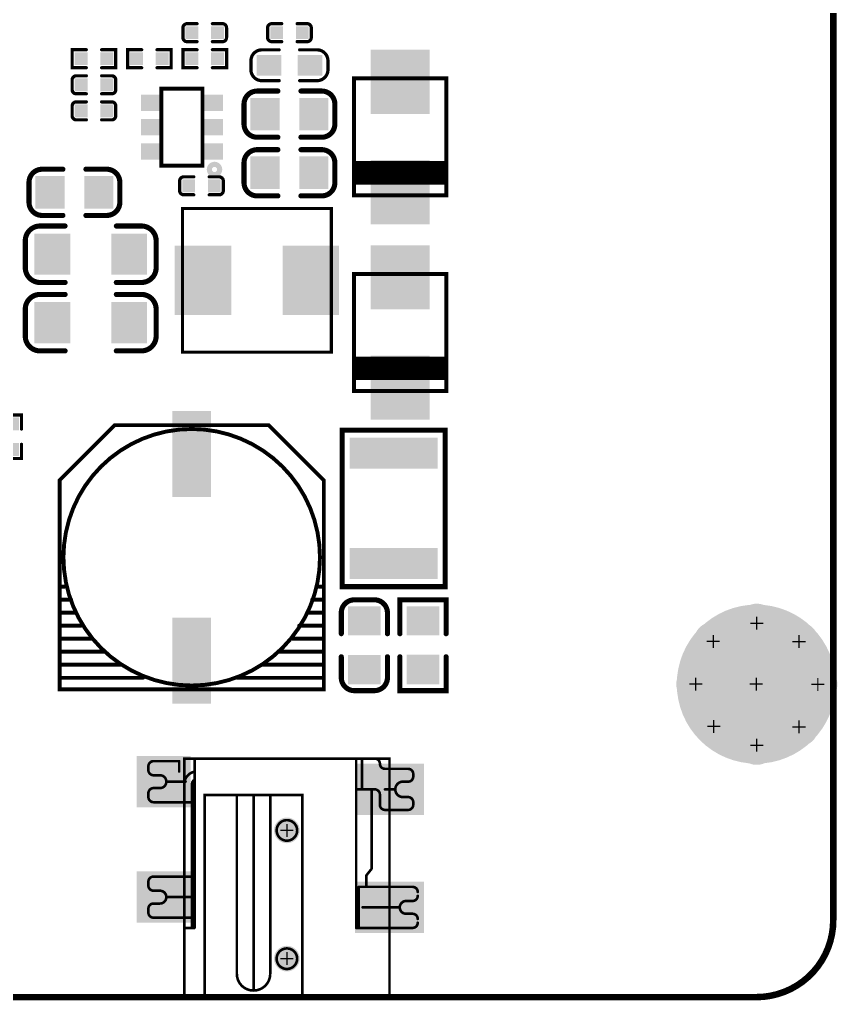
# Model space of a CAD drawing. Extents: x -9 to 187, y -6 to 112.
# Drawn here: x 154.58 to 186.46, y -0.13 to 38.1 of the extents above; entities that cross this region are included whole.
import ezdxf

# ---------------------------------------------------------------- set-up
doc = ezdxf.new("R2010")
doc.units = 0
doc.linetypes.add('PADS_DASH_152400', pattern=[1.016, 0.508, -0.508])
for name, color, linetype in [('BOARD_OUTLINE_00', 250, 'CONTINUOUS'), ('DRIL_NPLTE_THRU_01', 254, 'CONTINUOUS'), ('DRIL_NPLTE_THRU_02', 254, 'CONTINUOUS'), ('DRIL_PLTE_THRU_01', 254, 'CONTINUOUS'), ('DRIL_PLTE_THRU_02', 254, 'CONTINUOUS'), ('DRIL_SYMBOL', 250, 'CONTINUOUS'), ('PADS_BOT', 250, 'CONTINUOUS'), ('PADS_INNER', 250, 'CONTINUOUS'), ('PADS_TOP', 250, 'CONTINUOUS'), ('PADS_XR_125', 253, 'CONTINUOUS'), ('PART_TOP_2DLINE_00', 250, 'CONTINUOUS'), ('PART_TOP_2DLINE_01', 250, 'CONTINUOUS'), ('TAG_00', 250, 'CONTINUOUS'), ('TAG_01', 250, 'CONTINUOUS')]:
    doc.layers.add(name, color=color, linetype=linetype)

# ---------------------------------------------------------------- blocks, each defined once
blk = doc.blocks.new('BOARD_62')
at = {"layer": 'BOARD_OUTLINE_00', "const_width": 0.254}
blk.add_lwpolyline([(0, -2.08, 0.414214), (3, -5.08), (183.3, -5.08, 0.414214), (186.3, -2.08), (186.3, 97.32, 0.414214), (183.3, 100.32), (3, 100.32, 0.414214), (0, 97.32)], format="xyb", close=True, dxfattribs=at)
blk = doc.blocks.new('SMOOTH_0$1016')
at = {"const_width": 0.0508}
blk.add_lwpolyline([(-0.0254, 0, 1), (0.0254, 0, 1)], format="xyb", close=True, dxfattribs=at)
blk = doc.blocks.new('PART_BODY_TOP_12')
at = {"layer": 'PART_TOP_2DLINE_01', "const_width": 0.102}
for points in [[(-5.399, 8.998, -0.414214), (-5.199, 9.198)], [(3.426, 9.298, -0.414214), (3.626, 9.098)], [(-5.199, 8.648, -0.414214), (-5.399, 8.848)], [(-3.977, 8.444, -0.270289), (-3.607, 8.786)], [(3.826, 8.898, -0.414214), (3.626, 9.098)], [(4.726, 8.898, -0.414214), (4.926, 8.698)], [(-4.949, 8.648, -1), (-4.949, 8.148)], [(-3.699, 8.298, -0.26048), (-3.603, 8.468)], [(4.526, 7.798, -1), (4.526, 8.398)], [(4.926, 8.598, -0.414214), (4.726, 8.398)], [(-5.399, 7.948, -0.414214), (-5.199, 8.148)], [(3.426, 8.098, -0.414214), (3.626, 7.898)], [(-5.199, 7.598, -0.414214), (-5.399, 7.798)], [(4.726, 7.798, -0.414214), (4.926, 7.598)], [(3.826, 7.298, -0.414214), (3.626, 7.498)], [(4.926, 7.498, -0.414214), (4.726, 7.298)], [(-5.399, 4.498, -0.414214), (-5.199, 4.698)], [(-5.199, 4.148, -0.414214), (-5.399, 4.348)], [(4.901, 4.298, -0.414214), (5.101, 4.098)], [(-4.949, 4.148, -1), (-4.949, 3.648)], [(5.101, 3.948, -0.414214), (4.901, 3.748)], [(-5.399, 3.448, -0.414214), (-5.199, 3.648)], [(4.651, 3.248, -1), (4.651, 3.748)], [(-5.199, 3.098, -0.414214), (-5.399, 3.298)], [(4.901, 3.248, -0.414214), (5.101, 3.048)], [(5.101, 2.898, -0.414214), (4.901, 2.698)]]:
    blk.add_lwpolyline(points, format="xyb", dxfattribs=at)
for points in [[(-4.199, 9.198), (-5.199, 9.198)], [(-4.199, 8.798), (-4.199, 9.198)], [(-3.999, 9.298), (-3.999, 8.475)], [(-3.999, 9.298), (2.701, 9.298)], [(-3.599, 9.298), (-3.599, 2.698)], [(2.701, 9.298), (2.701, 2.698)], [(2.701, 9.298), (3.426, 9.298)], [(2.926, 8.098), (2.926, 9.298)], [(4.001, 9.298), (3.501, 9.298)], [(4.001, 9.298), (4.001, 8.898)], [(-5.399, 8.998), (-5.399, 8.848)], [(3.826, 8.898), (4.726, 8.898)], [(-5.199, 8.648), (-4.949, 8.648)], [(4.726, 8.398), (4.526, 8.398)], [(4.926, 8.698), (4.926, 8.598)], [(-5.199, 8.148), (-4.949, 8.148)], [(-3.699, 8.298), (-3.699, 2.698)], [(3.426, 8.098), (2.701, 8.098)], [(3.301, 4.998), (3.301, 8.098)], [(-5.399, 7.948), (-5.399, 7.798)], [(-5.199, 7.598), (-3.699, 7.598)], [(-3.999, 7.598), (-3.999, 4.698)], [(3.626, 7.498), (3.626, 7.898)], [(4.726, 7.798), (4.526, 7.798)], [(4.926, 7.598), (4.926, 7.498)], [(4.726, 7.298), (3.826, 7.298)], [(4.001, 7.298), (4.001, 4.298)], [(3.101, 4.748), (3.301, 4.998)], [(-3.699, 4.698), (-5.199, 4.698)], [(3.101, 4.298), (3.101, 4.748)], [(-5.399, 4.498), (-5.399, 4.348)], [(2.801, 4.298), (2.801, 2.698)], [(2.801, 4.298), (4.901, 4.298)], [(-5.199, 4.148), (-4.949, 4.148)], [(-5.399, 3.448), (-5.399, 3.298)], [(-5.199, 3.648), (-4.949, 3.648)], [(4.901, 3.748), (4.651, 3.748)], [(-5.199, 3.098), (-3.699, 3.098)], [(-3.999, 3.098), (-3.999, 2.698)], [(4.901, 3.248), (4.651, 3.248)], [(-3.999, 2.698), (-3.599, 2.698)], [(-3.999, -0.002), (-3.999, 2.698)], [(3.101, 2.698), (2.701, 2.698)], [(4.901, 2.698), (3.101, 2.698)], [(4.001, 2.698), (4.001, -0.002)], [(-0.232, 1.823), (-0.232, 1.823)], [(0.235, 1.173), (0.235, 1.173)], [(4.001, -0.002), (-3.999, -0.002)]]:
    blk.add_lwpolyline(points, dxfattribs=at)
for points in [[(-4, 0), (-4, 9.3), (4, 9.3), (4, 0)], [(-3.2, 0.016), (-3.2, 7.874), (0.6, 7.874), (0.6, 0.016)]]:
    blk.add_lwpolyline(points, close=True, dxfattribs=at)
at = {"layer": 'PART_TOP_2DLINE_01', "linetype": 'PADS_DASH_152400', "const_width": 0.102}
for points in [[(-3.949, 8.398), (-4.699, 8.398)], [(3.826, 8.098), (4.221, 8.098)], [(-1.3, 0.283), (-1.3, 7.874)], [(-3.699, 3.898), (-4.7, 3.898)], [(2.951, 3.498), (4.399, 3.498)]]:
    blk.add_lwpolyline(points, dxfattribs=at)
at = {"layer": 'PART_TOP_2DLINE_01', "const_width": 0.102}
for points in [[(-1.95, 7.874), (-1.95, 0.907, 1), (-0.65, 0.907), (-0.65, 7.874)], [(-0.399, 6.498, 1), (0.401, 6.498, 1)], [(-0.399, 1.498, 1), (0.401, 1.498, 1)]]:
    blk.add_lwpolyline(points, format="xyb", close=True, dxfattribs=at)
at = {"layer": 'TAG_00'}
blk.add_lwpolyline([(0, 0), (0, 0)], dxfattribs=at)
at = {"layer": 'TAG_01'}
blk.add_lwpolyline([(0, 0), (0, 0)], dxfattribs=at)
at = {"layer": 'PART_TOP_2DLINE_01'}
for p in [(-5.199, 9.198), (-5.199, 9.198), (-4.199, 9.198), (-4.199, 9.198), (-4, 9.3), (-3.999, 9.298), (-3.999, 9.298), (-3.599, 9.298), (2.701, 9.298), (2.701, 9.298), (2.701, 9.298), (2.926, 9.298), (3.426, 9.298), (3.426, 9.298), (3.501, 9.298), (4, 9.3), (4.001, 9.298), (4.001, 9.298), (-5.399, 8.998), (-5.399, 8.998), (-5.399, 8.848), (-5.399, 8.848), (-4.199, 8.798), (-3.607, 8.786), (3.626, 9.098), (3.626, 9.098), (3.826, 8.898), (3.826, 8.898), (4.001, 8.898), (4.726, 8.898), (4.726, 8.898), (-5.199, 8.648), (-5.199, 8.648), (-4.949, 8.648), (-4.949, 8.648), (-4.699, 8.398), (-3.999, 8.475), (-3.977, 8.444), (-3.949, 8.398), (-3.603, 8.468), (4.526, 8.398), (4.526, 8.398), (4.726, 8.398), (4.726, 8.398), (4.926, 8.698), (4.926, 8.698), (4.926, 8.598), (4.926, 8.598), (-5.199, 8.148), (-5.199, 8.148), (-4.949, 8.148), (-4.949, 8.148), (-3.699, 8.298), (-3.699, 8.298), (2.701, 8.098), (2.926, 8.098), (3.301, 8.098), (3.426, 8.098), (3.426, 8.098), (3.826, 8.098), (4.221, 8.098), (-5.399, 7.948), (-5.399, 7.948), (-5.399, 7.798), (-5.399, 7.798), (-5.199, 7.598), (-5.199, 7.598), (-3.999, 7.598), (-3.699, 7.598), (-3.2, 7.874), (-1.95, 7.874), (-1.3, 7.874), (0.6, 7.874), (3.626, 7.898), (3.626, 7.898), (4.526, 7.798), (4.526, 7.798), (4.726, 7.798), (4.726, 7.798), (4.926, 7.598), (4.926, 7.598), (3.626, 7.498), (3.626, 7.498), (3.826, 7.298), (3.826, 7.298), (4.001, 7.298), (4.726, 7.298), (4.726, 7.298), (4.926, 7.498), (4.926, 7.498), (3.301, 4.998), (3.301, 4.998), (-5.199, 4.698), (-5.199, 4.698), (-3.999, 4.698), (-3.699, 4.698), (3.101, 4.748), (3.101, 4.748), (-5.399, 4.498), (-5.399, 4.498), (-5.399, 4.348), (-5.399, 4.348), (2.801, 4.298), (2.801, 4.298), (3.101, 4.298), (4.001, 4.298), (4.901, 4.298), (4.901, 4.298), (-5.199, 4.148), (-5.199, 4.148), (-4.949, 4.148), (-4.949, 4.148), (-4.7, 3.898), (-3.699, 3.898), (5.101, 4.098), (5.101, 3.948), (-5.399, 3.448), (-5.399, 3.448), (-5.199, 3.648), (-5.199, 3.648), (-4.949, 3.648), (-4.949, 3.648), (2.951, 3.498), (4.399, 3.498), (4.651, 3.748), (4.651, 3.748), (4.901, 3.748), (4.901, 3.748), (-5.399, 3.298), (-5.399, 3.298), (-5.199, 3.098), (-5.199, 3.098), (-3.999, 3.098), (-3.699, 3.098), (4.651, 3.248), (4.651, 3.248), (4.901, 3.248), (4.901, 3.248), (5.101, 3.048), (-3.999, 2.698), (-3.999, 2.698), (-3.999, 2.698), (-3.699, 2.698), (-3.599, 2.698), (-3.599, 2.698), (2.701, 2.698), (2.701, 2.698), (2.801, 2.698), (3.101, 2.698), (3.101, 2.698), (4.001, 2.698), (4.901, 2.698), (4.901, 2.698), (5.101, 2.898), (-0.232, 1.823), (-0.232, 1.823), (0.235, 1.173), (0.235, 1.173), (-1.95, 0.907), (-4, 0), (-3.999, -0.002), (-3.999, -0.002), (-3.2, 0.016), (-1.3, 0.283), (0.6, 0.016), (4, 0), (4.001, -0.002), (4.001, -0.002)]:
    blk.add_blockref('SMOOTH_0$1016', p, dxfattribs=at)
blk = doc.blocks.new('DRIL_HOLE_0')
blk.add_lwpolyline([(0, 0, 1), (0, 0, 1)], format="xyb", close=True)
blk = doc.blocks.new('PAD_0')
blk.add_lwpolyline([(0, 0, 1), (0, 0, 1)], format="xyb", close=True)
blk = doc.blocks.new('PAD_22')
at = {"const_width": 2}
blk.add_lwpolyline([(-1.05, 0), (1.05, 0)], dxfattribs=at)
blk = doc.blocks.new('STK_TOP_21')
at = {"layer": 'DRIL_PLTE_THRU_01'}
blk.add_blockref('DRIL_HOLE_0', (0, 0), dxfattribs=at)
at = {"layer": 'DRIL_PLTE_THRU_02'}
blk.add_blockref('DRIL_HOLE_0', (0, 0), dxfattribs=at)
at = {"layer": 'PADS_BOT'}
blk.add_blockref('PAD_0', (0, 0), dxfattribs=at)
at = {"layer": 'PADS_INNER'}
blk.add_blockref('PAD_0', (0, 0), dxfattribs=at)
at = {"layer": 'PADS_TOP'}
blk.add_blockref('PAD_22', (0, 0), dxfattribs=at)
blk = doc.blocks.new('PAD_23')
blk.add_lwpolyline([(0, 0), (0, 0)])
blk = doc.blocks.new('PAD_24')
at = {"const_width": 2}
blk.add_lwpolyline([(-1.35, 0), (1.35, 0)], dxfattribs=at)
blk = doc.blocks.new('STK_TOP_19')
at = {"layer": 'DRIL_PLTE_THRU_01'}
blk.add_blockref('DRIL_HOLE_0', (0, 0), dxfattribs=at)
at = {"layer": 'DRIL_PLTE_THRU_02'}
blk.add_blockref('DRIL_HOLE_0', (0, 0), dxfattribs=at)
at = {"layer": 'PADS_BOT'}
blk.add_blockref('PAD_23', (0, 0), dxfattribs=at)
at = {"layer": 'PADS_INNER'}
blk.add_blockref('PAD_0', (0, 0), dxfattribs=at)
at = {"layer": 'PADS_TOP'}
blk.add_blockref('PAD_24', (0, 0), dxfattribs=at)
blk = doc.blocks.new('DRIL_SYMBOL_1')
at = {"layer": 'DRIL_SYMBOL', "const_width": 0.0508}
for points in [[(-0.254, 0), (0.254, 0)], [(0, -0.254), (0, 0.254)]]:
    blk.add_lwpolyline(points, dxfattribs=at)
blk = doc.blocks.new('DRIL_HOLE_1')
at = {"const_width": 0.5}
blk.add_lwpolyline([(-0.25, 0, 1), (0.25, 0, 1)], format="xyb", close=True, dxfattribs=at)
blk.add_blockref('DRIL_SYMBOL_1', (0, 0))
blk = doc.blocks.new('STK_TOP_20')
at = {"layer": 'DRIL_PLTE_THRU_01'}
blk.add_blockref('DRIL_HOLE_1', (0, 0), dxfattribs=at)
at = {"layer": 'DRIL_PLTE_THRU_02'}
blk.add_blockref('DRIL_HOLE_1', (0, 0), dxfattribs=at)
at = {"layer": 'PADS_BOT'}
blk.add_blockref('PAD_0', (0, 0), dxfattribs=at)
at = {"layer": 'PADS_INNER'}
blk.add_blockref('PAD_0', (0, 0), dxfattribs=at)
at = {"layer": 'PADS_TOP'}
blk.add_blockref('PAD_0', (0, 0), dxfattribs=at)
blk = doc.blocks.new('SYM_TOP_13')
for name, p in [('STK_TOP_21', (-4.8, 8.4)), ('PART_BODY_TOP_12', (0, 0)), ('STK_TOP_19', (4, 8.1)), ('STK_TOP_20', (0, 6.5)), ('STK_TOP_21', (-4.8, 3.9)), ('STK_TOP_19', (4, 3.5)), ('STK_TOP_20', (0, 1.5))]:
    blk.add_blockref(name, p)
blk = doc.blocks.new('PART_TOP_56')
blk.add_blockref('SYM_TOP_13', (0, 0))
blk = doc.blocks.new('SMOOTH_0$127')
at = {"const_width": 0.0635}
blk.add_lwpolyline([(-0.03175, 0, 1), (0.03175, 0, 1)], format="xyb", close=True, dxfattribs=at)
blk = doc.blocks.new('PART_BODY_TOP_4')
at = {"layer": 'PART_TOP_2DLINE_01', "const_width": 0.127}
for points in [[(-0.3, 0.35), (-0.7, 0.35, 0.412681), (-0.85, 0.18), (-0.85, -0.18, 0.412681), (-0.7, -0.35), (-0.3, -0.35)], [(0.3, -0.35), (0.7, -0.35, 0.412681), (0.85, -0.18), (0.85, 0.18, 0.412681), (0.7, 0.35), (0.3, 0.35)]]:
    blk.add_lwpolyline(points, format="xyb", dxfattribs=at)
at = {"layer": 'PART_TOP_2DLINE_01'}
for p in [(-0.7, 0.35), (-0.3, 0.35), (0.3, 0.35), (0.7, 0.35), (-0.85, 0.18), (0.85, 0.18), (-0.85, -0.18), (-0.7, -0.35), (-0.3, -0.35), (0.3, -0.35), (0.7, -0.35), (0.85, -0.18)]:
    blk.add_blockref('SMOOTH_0$127', p, dxfattribs=at)
blk = doc.blocks.new('PAD_3')
at = {"const_width": 0.5}
blk.add_lwpolyline([(-0.25, 0), (0.25, 0)], dxfattribs=at)
blk = doc.blocks.new('STK_TOP_9')
at = {"layer": 'DRIL_PLTE_THRU_01'}
blk.add_blockref('DRIL_HOLE_0', (0, 0), dxfattribs=at)
at = {"layer": 'DRIL_PLTE_THRU_02'}
blk.add_blockref('DRIL_HOLE_0', (0, 0), dxfattribs=at)
at = {"layer": 'PADS_BOT'}
blk.add_blockref('PAD_0', (0, 0), dxfattribs=at)
at = {"layer": 'PADS_INNER'}
blk.add_blockref('PAD_0', (0, 0), dxfattribs=at)
at = {"layer": 'PADS_TOP'}
blk.add_blockref('PAD_3', (0, 0), dxfattribs=at)
blk = doc.blocks.new('SYM_TOP_5')
for name, p in [('PART_BODY_TOP_4', (0, 0)), ('STK_TOP_9', (-0.5, 0)), ('STK_TOP_9', (0.5, 0))]:
    blk.add_blockref(name, p)
blk = doc.blocks.new('PART_TOP_58')
blk.add_blockref('SYM_TOP_5', (0, 0))
blk = doc.blocks.new('SMOOTH_0$1524')
at = {"const_width": 0.0762}
blk.add_lwpolyline([(-0.0381, 0, 1), (0.0381, 0, 1)], format="xyb", close=True, dxfattribs=at)
blk = doc.blocks.new('PART_BODY_TOP_13')
at = {"layer": 'PART_TOP_2DLINE_00', "const_width": 0.152}
for points in [[(1.016, 1.8), (1.016, -1.8)], [(1.143, 1.8), (1.143, -1.8)], [(1.27, 1.8), (1.27, -1.8)], [(1.397, 1.8), (1.397, -1.8)], [(1.524, 1.8), (1.524, -1.8)], [(1.651, 1.8), (1.651, -1.8)], [(1.778, 1.8), (1.778, -1.8)]]:
    blk.add_lwpolyline(points, dxfattribs=at)
at = {"layer": 'PART_TOP_2DLINE_01', "const_width": 0.152}
blk.add_lwpolyline([(-2.28, 1.8), (2.28, 1.8), (2.28, -1.8), (-2.28, -1.8)], close=True, dxfattribs=at)
at = {"layer": 'PART_TOP_2DLINE_00'}
for p in [(1.016, 1.8), (1.143, 1.8), (1.27, 1.8), (1.397, 1.8), (1.524, 1.8), (1.651, 1.8), (1.778, 1.8), (1.016, -1.8), (1.143, -1.8), (1.27, -1.8), (1.397, -1.8), (1.524, -1.8), (1.651, -1.8), (1.778, -1.8)]:
    blk.add_blockref('SMOOTH_0$1524', p, dxfattribs=at)
at = {"layer": 'PART_TOP_2DLINE_01'}
for p in [(-2.28, 1.8), (2.28, 1.8), (-2.28, -1.8), (2.28, -1.8)]:
    blk.add_blockref('SMOOTH_0$1524', p, dxfattribs=at)
blk = doc.blocks.new('PAD_26')
at = {"const_width": 2.3}
blk.add_lwpolyline([(-1.25, 0), (1.25, 0)], dxfattribs=at)
blk = doc.blocks.new('STK_TOP_22')
at = {"layer": 'DRIL_NPLTE_THRU_01'}
blk.add_blockref('DRIL_HOLE_0', (0, 0), dxfattribs=at)
at = {"layer": 'DRIL_NPLTE_THRU_02'}
blk.add_blockref('DRIL_HOLE_0', (0, 0), dxfattribs=at)
at = {"layer": 'PADS_BOT'}
blk.add_blockref('PAD_0', (0, 0), dxfattribs=at)
at = {"layer": 'PADS_INNER'}
blk.add_blockref('PAD_0', (0, 0), dxfattribs=at)
at = {"layer": 'PADS_TOP'}
blk.add_blockref('PAD_26', (0, 0), dxfattribs=at)
blk = doc.blocks.new('SYM_TOP_14')
for name, p in [('PART_BODY_TOP_13', (0, 0)), ('STK_TOP_22', (-2.15, 0)), ('STK_TOP_22', (2.15, 0))]:
    blk.add_blockref(name, p)
blk = doc.blocks.new('PART_TOP_65')
blk.add_blockref('SYM_TOP_14', (0, 0))
blk = doc.blocks.new('PART_TOP_66')
blk.add_blockref('SYM_TOP_14', (0, 0))
blk = doc.blocks.new('PART_BODY_TOP_83')
at = {"layer": 'PART_TOP_2DLINE_01', "const_width": 0.152}
blk.add_lwpolyline([(-5.15, 3), (-3, 5.15), (3, 5.15), (5.15, 3), (5.15, -5.15), (-5.15, -5.15)], close=True, dxfattribs=at)
blk.add_lwpolyline([(5, 0, 1), (-5, 0, 1)], format="xyb", close=True, dxfattribs=at)
for points in [[(-5.08, -1.143), (-4.953, -1.143)], [(5.08, -1.143), (4.953, -1.143)], [(-5.08, -1.651), (-4.699, -1.651)], [(5.08, -1.651), (4.699, -1.651)], [(-5.08, -2.159), (-4.572, -2.159)], [(5.08, -2.159), (4.572, -2.159)], [(-5.08, -2.667), (-4.318, -2.667)], [(5.08, -2.667), (4.191, -2.667)], [(-5.08, -3.175), (-3.937, -3.175)], [(5.08, -3.175), (3.937, -3.175)], [(-5.08, -3.683), (-3.429, -3.683)], [(5.08, -3.683), (3.429, -3.683)], [(-5.08, -4.191), (-2.794, -4.191)], [(2.794, -4.191), (5.08, -4.191)], [(-5.08, -4.699), (-1.905, -4.699)], [(1.778, -4.699), (5.08, -4.699)]]:
    blk.add_lwpolyline(points, dxfattribs=at)
at = {"layer": 'PART_TOP_2DLINE_01'}
for p in [(-3, 5.15), (3, 5.15), (-5.15, 3), (5.15, 3), (-5.08, -1.143), (-4.953, -1.143), (4.953, -1.143), (5.08, -1.143), (-5.08, -1.651), (-4.699, -1.651), (4.699, -1.651), (5.08, -1.651), (-5.08, -2.159), (-4.572, -2.159), (4.572, -2.159), (5.08, -2.159), (-5.08, -2.667), (-4.318, -2.667), (4.191, -2.667), (5.08, -2.667), (-5.08, -3.175), (-3.937, -3.175), (3.937, -3.175), (5.08, -3.175), (-5.08, -3.683), (-3.429, -3.683), (3.429, -3.683), (5.08, -3.683), (-5.08, -4.191), (-2.794, -4.191), (2.794, -4.191), (5.08, -4.191), (-5.08, -4.699), (-1.905, -4.699), (1.778, -4.699), (5.08, -4.699), (-5.15, -5.15), (5.15, -5.15)]:
    blk.add_blockref('SMOOTH_0$1524', p, dxfattribs=at)
blk = doc.blocks.new('PAD_25')
at = {"const_width": 1.5}
blk.add_lwpolyline([(-1.675, 0), (1.675, 0)], dxfattribs=at)
blk = doc.blocks.new('STK_TOP_195')
at = {"layer": 'DRIL_PLTE_THRU_01'}
blk.add_blockref('DRIL_HOLE_0', (0, 0), dxfattribs=at)
at = {"layer": 'DRIL_PLTE_THRU_02'}
blk.add_blockref('DRIL_HOLE_0', (0, 0), dxfattribs=at)
at = {"layer": 'PADS_BOT'}
blk.add_blockref('PAD_0', (0, 0), dxfattribs=at)
at = {"layer": 'PADS_INNER'}
blk.add_blockref('PAD_0', (0, 0), dxfattribs=at)
at = {"layer": 'PADS_TOP', "rotation": 90}
blk.add_blockref('PAD_25', (0, 0), dxfattribs=at)
blk = doc.blocks.new('SYM_TOP_81')
for name, p in [('STK_TOP_195', (0, 4.027)), ('PART_BODY_TOP_83', (0, 0)), ('STK_TOP_195', (0, -4.027))]:
    blk.add_blockref(name, p)
blk = doc.blocks.new('PART_TOP_67')
blk.add_blockref('SYM_TOP_81', (0, 0))
blk = doc.blocks.new('SMOOTH_0$199898')
at = {"const_width": 0.099949}
blk.add_lwpolyline([(-0.049974, 0, 1), (0.049974, 0, 1)], format="xyb", close=True, dxfattribs=at)
blk = doc.blocks.new('PART_BODY_TOP_6')
at = {"layer": 'PART_TOP_2DLINE_01', "const_width": 0.2}
for points in [[(-0.45, 0.9), (-1.25, 0.9, 0.414214), (-1.77, 0.4), (-1.77, -0.4, 0.414214), (-1.25, -0.9), (-0.45, -0.9)], [(0.45, -0.9), (1.25, -0.9, 0.414214), (1.77, -0.4), (1.77, 0.4, 0.414214), (1.25, 0.9), (0.45, 0.9)]]:
    blk.add_lwpolyline(points, format="xyb", dxfattribs=at)
at = {"layer": 'PART_TOP_2DLINE_01'}
for p in [(-1.25, 0.9), (-0.45, 0.9), (0.45, 0.9), (1.25, 0.9), (-1.77, 0.4), (1.77, 0.4), (-1.77, -0.4), (1.77, -0.4), (-1.25, -0.9), (-0.45, -0.9), (0.45, -0.9), (1.25, -0.9)]:
    blk.add_blockref('SMOOTH_0$199898', p, dxfattribs=at)
blk = doc.blocks.new('PAD_7')
at = {"const_width": 1.14}
blk.add_lwpolyline([(-0.635, 0), (0.635, 0)], dxfattribs=at)
blk = doc.blocks.new('STK_TOP_11')
at = {"layer": 'DRIL_PLTE_THRU_01'}
blk.add_blockref('DRIL_HOLE_0', (0, 0), dxfattribs=at)
at = {"layer": 'DRIL_PLTE_THRU_02'}
blk.add_blockref('DRIL_HOLE_0', (0, 0), dxfattribs=at)
at = {"layer": 'PADS_BOT'}
blk.add_blockref('PAD_0', (0, 0), dxfattribs=at)
at = {"layer": 'PADS_INNER'}
blk.add_blockref('PAD_0', (0, 0), dxfattribs=at)
at = {"layer": 'PADS_TOP', "rotation": 90}
blk.add_blockref('PAD_7', (0, 0), dxfattribs=at)
blk = doc.blocks.new('SYM_TOP_7')
for name, p in [('STK_TOP_11', (-0.95, 0)), ('STK_TOP_11', (0.95, 0)), ('PART_BODY_TOP_6', (0, 0))]:
    blk.add_blockref(name, p)
blk = doc.blocks.new('PART_TOP_68')
blk.add_blockref('SYM_TOP_7', (0, 0))
blk = doc.blocks.new('SMOOTH_0$2')
at = {"const_width": 0.1}
blk.add_lwpolyline([(-0.05, 0, 1), (0.05, 0, 1)], format="xyb", close=True, dxfattribs=at)
blk = doc.blocks.new('PART_BODY_TOP_38')
at = {"layer": 'PART_TOP_2DLINE_01', "const_width": 0.2}
for points in [[(-0.45, -0.9), (-1.77, -0.9), (-1.77, 0.9), (-0.45, 0.9)], [(0.45, -0.9), (1.77, -0.9), (1.77, 0.9), (0.45, 0.9)]]:
    blk.add_lwpolyline(points, dxfattribs=at)
at = {"layer": 'PART_TOP_2DLINE_01'}
for p in [(-1.77, 0.9), (-0.45, 0.9), (0.45, 0.9), (1.77, 0.9), (-1.77, -0.9), (-0.45, -0.9), (0.45, -0.9), (1.77, -0.9)]:
    blk.add_blockref('SMOOTH_0$2', p, dxfattribs=at)
blk = doc.blocks.new('PAD_27')
at = {"const_width": 1.16}
blk.add_lwpolyline([(-0.635, 0), (0.635, 0)], dxfattribs=at)
blk = doc.blocks.new('STK_TOP_75')
at = {"layer": 'DRIL_PLTE_THRU_01'}
blk.add_blockref('DRIL_HOLE_0', (0, 0), dxfattribs=at)
at = {"layer": 'DRIL_PLTE_THRU_02'}
blk.add_blockref('DRIL_HOLE_0', (0, 0), dxfattribs=at)
at = {"layer": 'PADS_BOT'}
blk.add_blockref('PAD_0', (0, 0), dxfattribs=at)
at = {"layer": 'PADS_INNER'}
blk.add_blockref('PAD_0', (0, 0), dxfattribs=at)
at = {"layer": 'PADS_TOP', "rotation": 90}
blk.add_blockref('PAD_27', (0, 0), dxfattribs=at)
blk = doc.blocks.new('SYM_TOP_39')
for name, p in [('STK_TOP_11', (-0.95, 0)), ('STK_TOP_75', (0.95, 0)), ('PART_BODY_TOP_38', (0, 0))]:
    blk.add_blockref(name, p)
blk = doc.blocks.new('PART_TOP_69')
blk.add_blockref('SYM_TOP_39', (0, 0))
blk = doc.blocks.new('PART_BODY_TOP_23')
at = {"layer": 'PART_TOP_2DLINE_01', "const_width": 0.2}
blk.add_lwpolyline([(-3.05, -2.01), (-3.05, 2.01), (3.05, 2.01), (3.05, -2.01)], close=True, dxfattribs=at)
at = {"layer": 'PART_TOP_2DLINE_01'}
for p in [(-3.05, 2.01), (3.05, 2.01), (-3.05, -2.01), (3.05, -2.01)]:
    blk.add_blockref('SMOOTH_0$199898', p, dxfattribs=at)
blk = doc.blocks.new('PAD_28')
at = {"const_width": 1.2}
blk.add_lwpolyline([(-1.71, 0), (1.71, 0)], dxfattribs=at)
blk = doc.blocks.new('STK_TOP_31')
at = {"layer": 'DRIL_PLTE_THRU_01'}
blk.add_blockref('DRIL_HOLE_0', (0, 0), dxfattribs=at)
at = {"layer": 'DRIL_PLTE_THRU_02'}
blk.add_blockref('DRIL_HOLE_0', (0, 0), dxfattribs=at)
at = {"layer": 'PADS_BOT'}
blk.add_blockref('PAD_0', (0, 0), dxfattribs=at)
at = {"layer": 'PADS_INNER'}
blk.add_blockref('PAD_0', (0, 0), dxfattribs=at)
at = {"layer": 'PADS_TOP', "rotation": 90}
blk.add_blockref('PAD_28', (0, 0), dxfattribs=at)
blk = doc.blocks.new('SYM_TOP_24')
for name, p in [('STK_TOP_31', (-2.15, 0)), ('STK_TOP_31', (2.15, 0)), ('PART_BODY_TOP_23', (0, 0))]:
    blk.add_blockref(name, p)
blk = doc.blocks.new('PART_TOP_70')
blk.add_blockref('SYM_TOP_24', (0, 0))
blk = doc.blocks.new('PART_TOP_331')
blk.add_blockref('SYM_TOP_5', (0, 0))
blk = doc.blocks.new('PART_TOP_332')
blk.add_blockref('SYM_TOP_5', (0, 0))
blk = doc.blocks.new('PART_TOP_333')
blk.add_blockref('SYM_TOP_5', (0, 0))
blk = doc.blocks.new('PART_TOP_334')
blk.add_blockref('SYM_TOP_7', (0, 0))
blk = doc.blocks.new('PART_TOP_335')
blk.add_blockref('SYM_TOP_7', (0, 0))
blk = doc.blocks.new('PART_BODY_TOP_3')
at = {"layer": 'PART_TOP_2DLINE_01', "const_width": 0.2}
for points in [[(-1, 1.1), (-2, 1.1, 0.414214), (-2.55, 0.5), (-2.55, -0.5, 0.414214), (-2, -1.1), (-1, -1.1)], [(1, -1.1), (2, -1.1, 0.414214), (2.55, -0.5), (2.55, 0.5, 0.414214), (2, 1.1), (1, 1.1)]]:
    blk.add_lwpolyline(points, format="xyb", dxfattribs=at)
at = {"layer": 'PART_TOP_2DLINE_01'}
for p in [(-2, 1.1), (-1, 1.1), (1, 1.1), (2, 1.1), (-2.55, 0.5), (2.55, 0.5), (-2.55, -0.5), (2.55, -0.5), (-2, -1.1), (-1, -1.1), (1, -1.1), (2, -1.1)]:
    blk.add_blockref('SMOOTH_0$2', p, dxfattribs=at)
blk = doc.blocks.new('PAD_56')
at = {"const_width": 1.4}
blk.add_lwpolyline([(-0.8, 0), (0.8, 0)], dxfattribs=at)
blk = doc.blocks.new('STK_TOP_8')
at = {"layer": 'DRIL_PLTE_THRU_01'}
blk.add_blockref('DRIL_HOLE_0', (0, 0), dxfattribs=at)
at = {"layer": 'DRIL_PLTE_THRU_02'}
blk.add_blockref('DRIL_HOLE_0', (0, 0), dxfattribs=at)
at = {"layer": 'PADS_BOT'}
blk.add_blockref('PAD_0', (0, 0), dxfattribs=at)
at = {"layer": 'PADS_INNER'}
blk.add_blockref('PAD_0', (0, 0), dxfattribs=at)
at = {"layer": 'PADS_TOP', "rotation": 90}
blk.add_blockref('PAD_56', (0, 0), dxfattribs=at)
blk = doc.blocks.new('SYM_TOP_4')
for name, p in [('PART_BODY_TOP_3', (0, 0)), ('STK_TOP_8', (-1.5, 0)), ('STK_TOP_8', (1.5, 0))]:
    blk.add_blockref(name, p)
blk = doc.blocks.new('PART_TOP_336')
blk.add_blockref('SYM_TOP_4', (0, 0))
blk = doc.blocks.new('PART_TOP_337')
blk.add_blockref('SYM_TOP_4', (0, 0))
blk = doc.blocks.new('PART_TOP_338')
blk.add_blockref('SYM_TOP_7', (0, 0))
blk = doc.blocks.new('PART_TOP_339')
blk.add_blockref('SYM_TOP_5', (0, 0))
blk = doc.blocks.new('PART_BODY_TOP_5')
at = {"layer": 'PART_TOP_2DLINE_01', "const_width": 0.127}
for points in [[(-0.4, 0.6), (-1.05, 0.6, 0.414214), (-1.5, 0.2), (-1.5, -0.2, 0.414214), (-1.05, -0.6), (-0.4, -0.6)], [(0.4, -0.6), (1.05, -0.6, 0.413192), (1.5, -0.2), (1.5, 0.2, 0.414214), (1.05, 0.6), (0.4, 0.6)]]:
    blk.add_lwpolyline(points, format="xyb", dxfattribs=at)
at = {"layer": 'PART_TOP_2DLINE_01'}
for p in [(-1.05, 0.6), (-0.4, 0.6), (0.4, 0.6), (1.05, 0.6), (-1.5, 0.2), (1.5, 0.2), (-1.5, -0.2), (1.5, -0.2), (-1.05, -0.6), (-0.4, -0.6), (0.4, -0.6), (1.05, -0.6)]:
    blk.add_blockref('SMOOTH_0$127', p, dxfattribs=at)
blk = doc.blocks.new('PAD_6')
at = {"const_width": 0.8}
blk.add_lwpolyline([(-0.48, 0), (0.48, 0)], dxfattribs=at)
blk = doc.blocks.new('STK_TOP_10')
at = {"layer": 'DRIL_PLTE_THRU_01'}
blk.add_blockref('DRIL_HOLE_0', (0, 0), dxfattribs=at)
at = {"layer": 'DRIL_PLTE_THRU_02'}
blk.add_blockref('DRIL_HOLE_0', (0, 0), dxfattribs=at)
at = {"layer": 'PADS_BOT'}
blk.add_blockref('PAD_0', (0, 0), dxfattribs=at)
at = {"layer": 'PADS_INNER'}
blk.add_blockref('PAD_0', (0, 0), dxfattribs=at)
at = {"layer": 'PADS_TOP'}
blk.add_blockref('PAD_6', (0, 0), dxfattribs=at)
blk = doc.blocks.new('SYM_TOP_6')
for name, p in [('STK_TOP_10', (-0.8, 0)), ('PART_BODY_TOP_5', (0, 0)), ('STK_TOP_10', (0.8, 0))]:
    blk.add_blockref(name, p)
blk = doc.blocks.new('PART_TOP_340')
blk.add_blockref('SYM_TOP_6', (0, 0))
blk = doc.blocks.new('PART_BODY_TOP_22')
at = {"layer": 'PART_TOP_2DLINE_01', "const_width": 0.127}
for points in [[(-0.3, 0.35), (-0.85, 0.35), (-0.85, -0.35), (-0.3, -0.35)], [(0.3, 0.35), (0.85, 0.35), (0.85, -0.35), (0.3, -0.35)]]:
    blk.add_lwpolyline(points, dxfattribs=at)
at = {"layer": 'PART_TOP_2DLINE_01'}
for p in [(-0.85, 0.35), (-0.3, 0.35), (0.3, 0.35), (0.85, 0.35), (-0.85, -0.35), (-0.3, -0.35), (0.3, -0.35), (0.85, -0.35)]:
    blk.add_blockref('SMOOTH_0$127', p, dxfattribs=at)
blk = doc.blocks.new('SYM_TOP_23')
for name, p in [('PART_BODY_TOP_22', (0, 0)), ('STK_TOP_9', (-0.5, 0)), ('STK_TOP_9', (0.5, 0))]:
    blk.add_blockref(name, p)
blk = doc.blocks.new('PART_TOP_341')
blk.add_blockref('SYM_TOP_23', (0, 0))
blk = doc.blocks.new('PART_TOP_342')
blk.add_blockref('SYM_TOP_23', (0, 0))
blk = doc.blocks.new('PART_TOP_343')
blk.add_blockref('SYM_TOP_23', (0, 0))
blk = doc.blocks.new('SMOOTH_0$150114')
at = {"const_width": 0.075057}
blk.add_lwpolyline([(-0.037528, 0, 1), (0.037528, 0, 1)], format="xyb", close=True, dxfattribs=at)
blk = doc.blocks.new('PART_BODY_TOP_49')
at = {"layer": 'PART_TOP_2DLINE_00', "const_width": 0.15}
blk.add_lwpolyline([(-1.5, 0.8), (1.5, 0.8), (1.5, -0.8), (-1.5, -0.8)], close=True, dxfattribs=at)
at = {"layer": 'PART_TOP_2DLINE_00', "const_width": 0.4}
blk.add_lwpolyline([(-1.55, -1.27, 1), (-1.75, -1.27, 1)], format="xyb", close=True, dxfattribs=at)
at = {"layer": 'PART_TOP_2DLINE_00'}
for p in [(-1.5, 0.8), (1.5, 0.8), (-1.5, -0.8), (1.5, -0.8)]:
    blk.add_blockref('SMOOTH_0$150114', p, dxfattribs=at)
blk = doc.blocks.new('PAD_8')
at = {"const_width": 0.63}
blk.add_lwpolyline([(-0.4, 0), (0.4, 0)], dxfattribs=at)
blk = doc.blocks.new('STK_TOP_86')
at = {"layer": 'DRIL_PLTE_THRU_01'}
blk.add_blockref('DRIL_HOLE_0', (0, 0), dxfattribs=at)
at = {"layer": 'DRIL_PLTE_THRU_02'}
blk.add_blockref('DRIL_HOLE_0', (0, 0), dxfattribs=at)
at = {"layer": 'PADS_BOT'}
blk.add_blockref('PAD_0', (0, 0), dxfattribs=at)
at = {"layer": 'PADS_INNER'}
blk.add_blockref('PAD_0', (0, 0), dxfattribs=at)
at = {"layer": 'PADS_TOP', "rotation": 90}
blk.add_blockref('PAD_8', (0, 0), dxfattribs=at)
blk = doc.blocks.new('SYM_TOP_50')
for name, p in [('STK_TOP_86', (-0.95, 1.2)), ('STK_TOP_86', (0, 1.2)), ('STK_TOP_86', (0.95, 1.2)), ('PART_BODY_TOP_49', (0, 0)), ('STK_TOP_86', (-0.95, -1.2)), ('STK_TOP_86', (0, -1.2)), ('STK_TOP_86', (0.95, -1.2))]:
    blk.add_blockref(name, p)
blk = doc.blocks.new('PART_TOP_344')
blk.add_blockref('SYM_TOP_50', (0, 0))
blk = doc.blocks.new('PART_BODY_TOP_67')
at = {"layer": 'PART_TOP_2DLINE_01', "const_width": 0.127}
blk.add_lwpolyline([(-2.9, 2.8), (2.9, 2.8), (2.9, -2.8), (-2.9, -2.8)], close=True, dxfattribs=at)
at = {"layer": 'PART_TOP_2DLINE_01'}
for p in [(-2.9, 2.8), (2.9, 2.8), (-2.9, -2.8), (2.9, -2.8)]:
    blk.add_blockref('SMOOTH_0$127', p, dxfattribs=at)
blk = doc.blocks.new('PAD_60')
at = {"const_width": 2.2}
blk.add_lwpolyline([(-1.35, 0), (1.35, 0)], dxfattribs=at)
blk = doc.blocks.new('STK_TOP_132')
at = {"layer": 'DRIL_PLTE_THRU_01'}
blk.add_blockref('DRIL_HOLE_0', (0, 0), dxfattribs=at)
at = {"layer": 'DRIL_PLTE_THRU_02'}
blk.add_blockref('DRIL_HOLE_0', (0, 0), dxfattribs=at)
at = {"layer": 'PADS_BOT'}
blk.add_blockref('PAD_0', (0, 0), dxfattribs=at)
at = {"layer": 'PADS_INNER'}
blk.add_blockref('PAD_0', (0, 0), dxfattribs=at)
at = {"layer": 'PADS_TOP', "rotation": 90}
blk.add_blockref('PAD_60', (0, 0), dxfattribs=at)
blk = doc.blocks.new('SYM_TOP_65')
for name, p in [('PART_BODY_TOP_67', (0, 0)), ('STK_TOP_132', (-2.1, 0)), ('STK_TOP_132', (2.1, 0))]:
    blk.add_blockref(name, p)
blk = doc.blocks.new('PART_TOP_345')
blk.add_blockref('SYM_TOP_65', (0, 0))
blk = doc.blocks.new('PART_TOP_346')
blk.add_blockref('SYM_TOP_23', (0, 0))
blk = doc.blocks.new('DRIL_SYMBOL_0$6096')
at = {"layer": 'DRIL_SYMBOL', "const_width": 0.0508}
for points in [[(-0.254, 0), (0.254, 0)], [(0, -0.254), (0, 0.254)]]:
    blk.add_lwpolyline(points, dxfattribs=at)
blk = doc.blocks.new('DRIL_HOLE_0$6096')
at = {"const_width": 0.3048}
blk.add_lwpolyline([(-0.1524, 0, 1), (0.1524, 0, 1)], format="xyb", close=True, dxfattribs=at)
blk.add_blockref('DRIL_SYMBOL_0$6096', (0, 0))
blk = doc.blocks.new('PAD_81')
at = {"const_width": 0.762}
blk.add_lwpolyline([(0, -0.381, 1), (0, 0.381, 1)], format="xyb", close=True, dxfattribs=at)
blk = doc.blocks.new('PAD_82')
at = {"const_width": 0.508}
blk.add_lwpolyline([(0, -0.254, 1), (0, 0.254, 1)], format="xyb", close=True, dxfattribs=at)
blk = doc.blocks.new('STK_TOP_32')
at = {"layer": 'DRIL_PLTE_THRU_01'}
blk.add_blockref('DRIL_HOLE_0$6096', (0, 0), dxfattribs=at)
at = {"layer": 'DRIL_PLTE_THRU_02'}
blk.add_blockref('DRIL_HOLE_0$6096', (0, 0), dxfattribs=at)
at = {"layer": 'PADS_BOT'}
blk.add_blockref('PAD_82', (0, 0), dxfattribs=at)
at = {"layer": 'PADS_INNER'}
blk.add_blockref('PAD_81', (0, 0), dxfattribs=at)
at = {"layer": 'PADS_TOP'}
blk.add_blockref('PAD_82', (0, 0), dxfattribs=at)
at = {"layer": 'PADS_XR_125'}
blk.add_blockref('PAD_81', (0, 0), dxfattribs=at)
blk = doc.blocks.new('DRIL_SYMBOL_3$2')
at = {"layer": 'DRIL_SYMBOL', "const_width": 0.0508}
for points in [[(-0.254, 0), (0.254, 0)], [(0, -0.254), (0, 0.254)]]:
    blk.add_lwpolyline(points, dxfattribs=at)
blk = doc.blocks.new('DRIL_HOLE_3$2')
at = {"const_width": 1.6}
blk.add_lwpolyline([(-0.8, 0, 1), (0.8, 0, 1)], format="xyb", close=True, dxfattribs=at)
blk.add_blockref('DRIL_SYMBOL_3$2', (0, 0))
blk = doc.blocks.new('PAD_79')
at = {"const_width": 3.1}
blk.add_lwpolyline([(0, -1.55, 1), (0, 1.55, 1)], format="xyb", close=True, dxfattribs=at)
blk = doc.blocks.new('STK_TOP_103')
at = {"layer": 'DRIL_PLTE_THRU_01'}
blk.add_blockref('DRIL_HOLE_3$2', (0, 0), dxfattribs=at)
at = {"layer": 'DRIL_PLTE_THRU_02'}
blk.add_blockref('DRIL_HOLE_3$2', (0, 0), dxfattribs=at)
at = {"layer": 'PADS_BOT'}
blk.add_blockref('PAD_79', (0, 0), dxfattribs=at)
at = {"layer": 'PADS_INNER'}
blk.add_blockref('PAD_79', (0, 0), dxfattribs=at)
at = {"layer": 'PADS_TOP'}
blk.add_blockref('PAD_79', (0, 0), dxfattribs=at)
blk = doc.blocks.new('SYM_TOP_59')
for name, p in [('STK_TOP_103', (0, 0)), ('STK_TOP_32', (0.016, 2.373)), ('STK_TOP_32', (-1.676, 1.664)), ('STK_TOP_32', (1.664, 1.656)), ('STK_TOP_32', (-2.358, -0.001)), ('STK_TOP_32', (2.399, -0.01)), ('STK_TOP_32', (-1.658, -1.649)), ('STK_TOP_32', (1.664, -1.666)), ('STK_TOP_32', (0.016, -2.384))]:
    blk.add_blockref(name, p)
blk = doc.blocks.new('PART_TOP_499')
blk.add_blockref('SYM_TOP_59', (0, 0))

msp = doc.modelspace()

# ---------------------------------------------------------------- block references
for name, p in [('BOARD_62', (0, 5.08)), ('PART_TOP_332', (161.798, 37.592)), ('PART_TOP_343', (159.639, 36.576)), ('PART_TOP_342', (161.798, 36.576)), ('PART_TOP_338', (156.718, 31.369)), ('PART_TOP_345', (163.83, 27.94)), ('PART_TOP_336', (157.353, 28.956)), ('PART_TOP_337', (157.353, 26.289)), ('PART_TOP_67', (161.29, 17.145)), ('PART_TOP_499', (183.3, 12.2)), ('PART_TOP_56', (165, 0))]:
    msp.add_blockref(name, p)
for name, p, rotation in [('PART_TOP_331', (165.1, 37.592), 180), ('PART_TOP_65', (169.418, 33.528), 270), ('PART_TOP_341', (157.48, 36.576), 180), ('PART_TOP_340', (165.1, 36.322), 180), ('PART_TOP_333', (157.48, 35.56), 180), ('PART_TOP_335', (165.1, 34.417), 180), ('PART_TOP_344', (160.909, 33.909), 90), ('PART_TOP_339', (157.48, 34.544), 180), ('PART_TOP_334', (165.1, 32.131), 180), ('PART_TOP_58', (161.671, 31.623), 180), ('PART_TOP_66', (169.418, 25.908), 270), ('PART_TOP_346', (154.305, 21.844), 270), ('PART_TOP_70', (169.164, 19.05), 90), ('PART_TOP_68', (168.021, 13.716), 90), ('PART_TOP_69', (170.307, 13.716), 270)]:
    msp.add_blockref(name, p, dxfattribs=dict(rotation=rotation))

doc.saveas('drawing.dxf')
